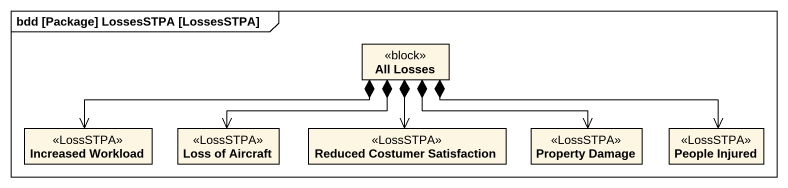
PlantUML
@startuml
mainframe bdd [Package] LossesSTPA [LossesSTPA]
hide circle
hide empty members
class "All Losses" as All_Losses <<block>>
class "Increased Workload" as Increased_Workload <<LossSTPA>>
class "Loss of Aircraft" as Loss_of_Aircraft <<LossSTPA>>
class "Reduced Costumer Satisfaction" as Reduced_Costumer <<LossSTPA>>
class "Property Damage" as Property_Damage <<LossSTPA>>
class "People Injured" as People_Injured <<LossSTPA>>
All_Losses *-left-> Increased_Workload
All_Losses *-left-> Loss_of_Aircraft
All_Losses *--> Reduced_Costumer
All_Losses *-right-> Property_Damage
All_Losses *-right-> People_Injured
@enduml
